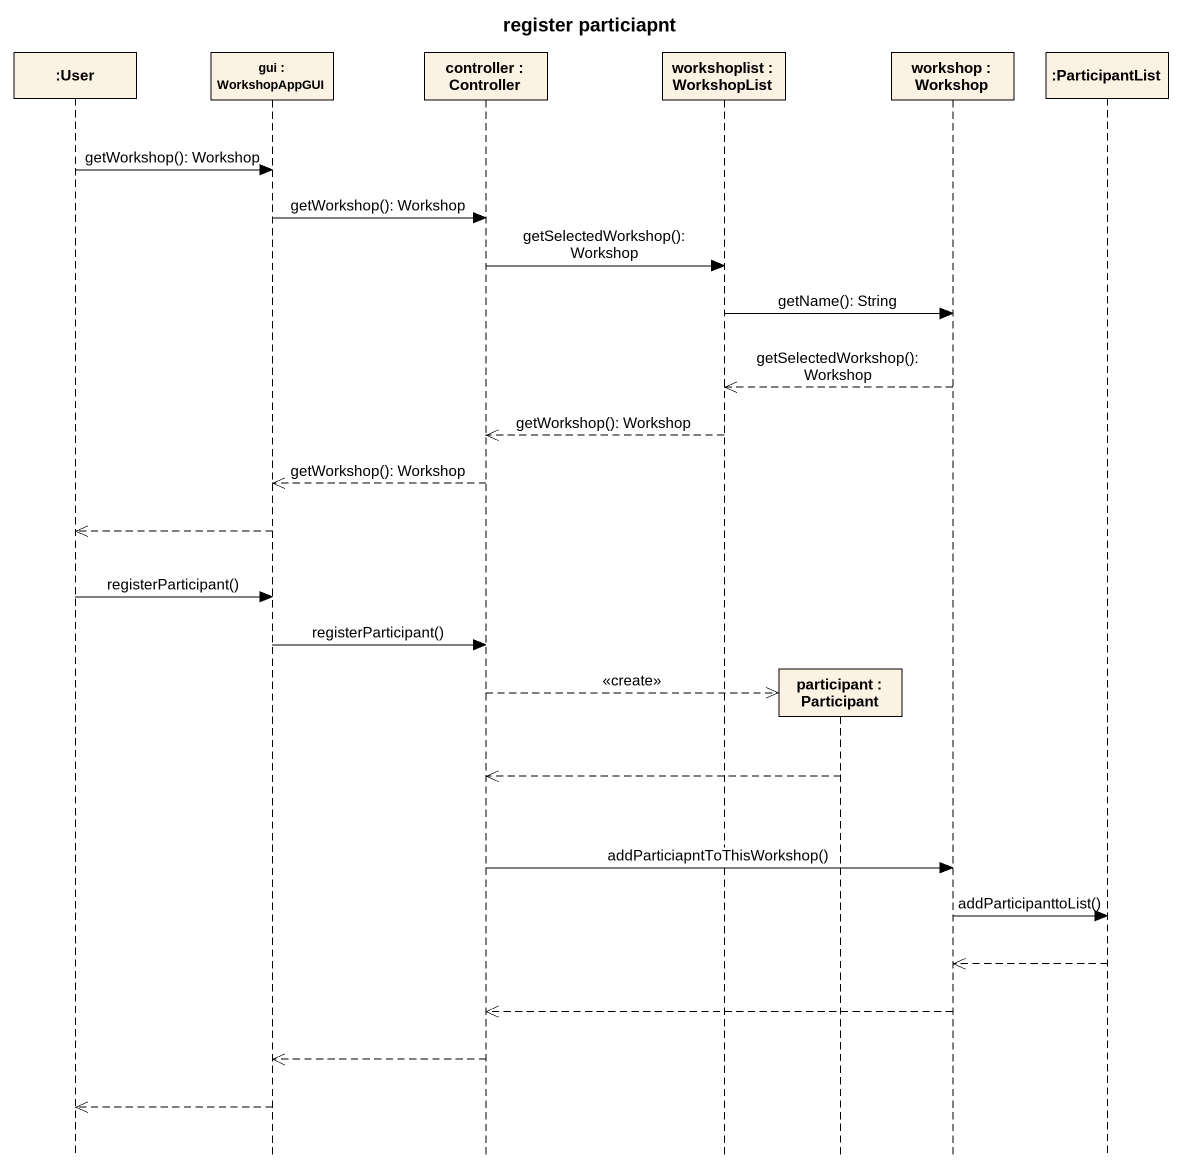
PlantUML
@startuml
title register particiapnt
hide footbox
participant ":User" as User
participant "gui : WorkshopAppGUI" as gui
participant "controller : Controller" as controller
participant "workshoplist : WorkshopList" as workshoplist
participant "participant : Participant" as participant_
participant "workshop : Workshop" as workshop
participant ":ParticipantList" as ParticipantList

User -> gui : getWorkshop(): Workshop
gui -> controller : getWorkshop(): Workshop
controller -> workshoplist : getSelectedWorkshop(): Workshop
workshoplist -> workshop : getName(): String
workshop -->> workshoplist : getSelectedWorkshop(): Workshop
workshoplist -->> controller : getWorkshop(): Workshop
controller -->> gui : getWorkshop(): Workshop
gui -->> User
User -> gui : registerParticipant()
gui -> controller : registerParticipant()
controller -->> participant_ ** : <<create>>
participant_ -->> controller
controller -> workshop : addParticiapntToThisWorkshop()
workshop -> ParticipantList : addParticipanttoList()
ParticipantList -->> workshop
workshop -->> controller
controller -->> gui
gui -->> User
@enduml
